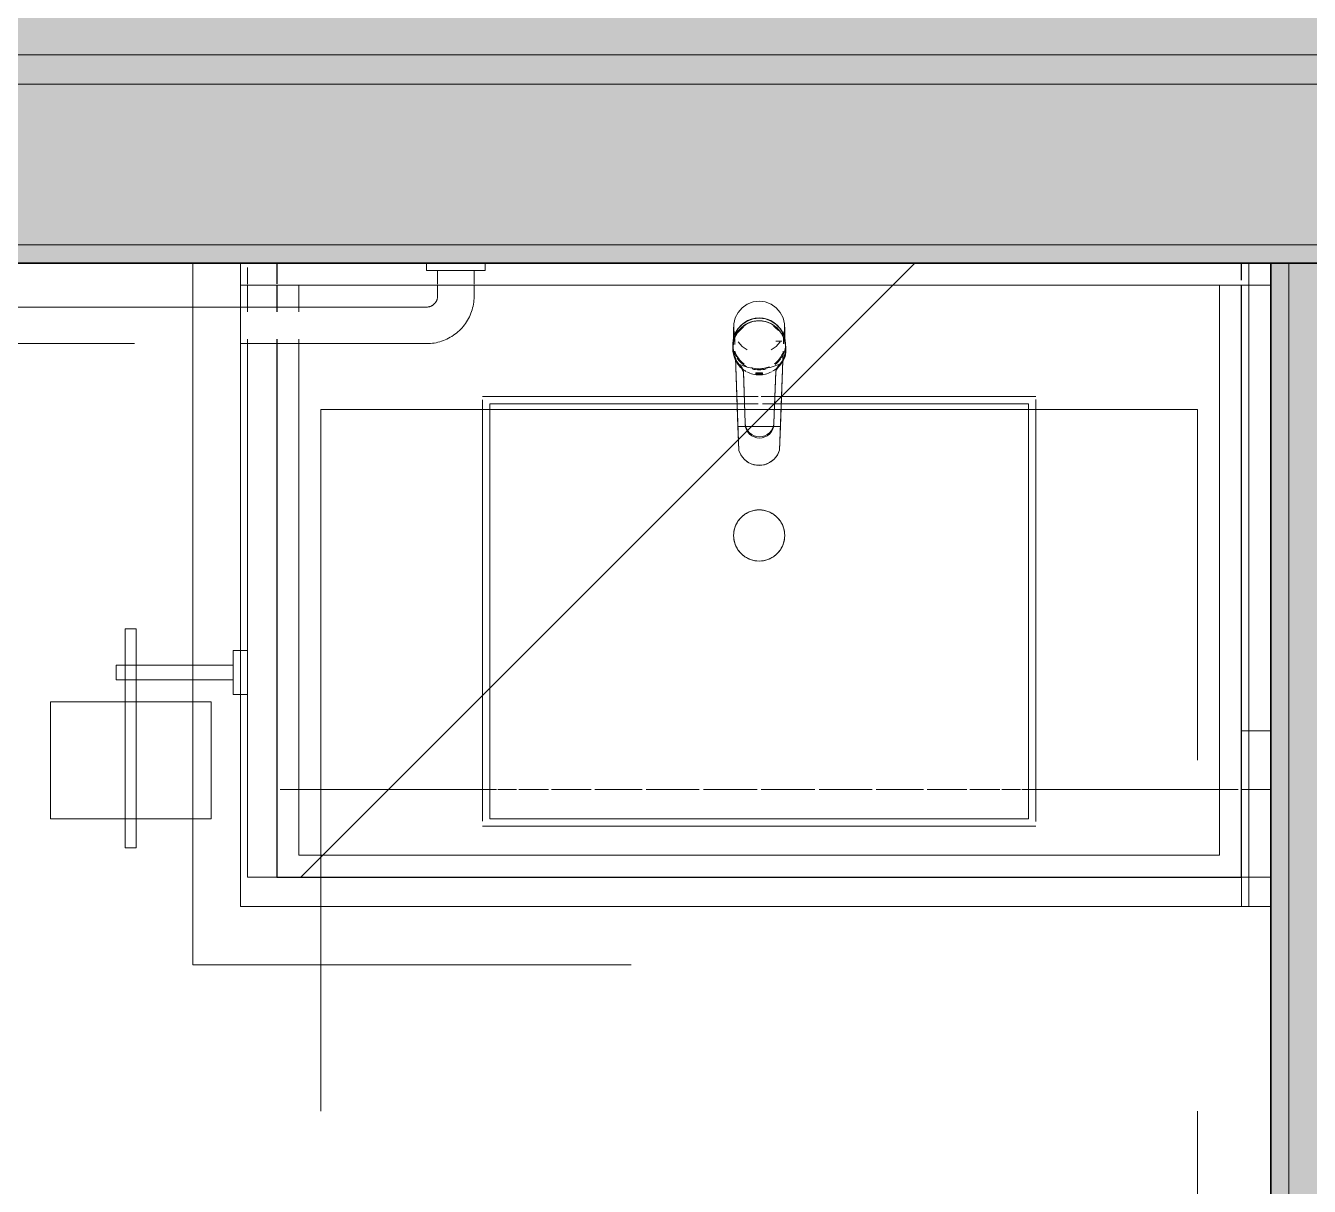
# Model space of a CAD drawing. Header units: inches. Extents: x 6 to 8416, y -388 to 6104.
# Drawn here: x 4610.32 to 4654.24, y 880.86 to 920.56 of the extents above; entities that cross this region are included whole.
import ezdxf

# ---------------------------------------------------------------- set-up
doc = ezdxf.new("R2010")
doc.units = ezdxf.units.IN
doc.header["$MEASUREMENT"] = 0
for name, pattern in [('Dash 1_16_', [48, 24, -24]), ('Hidden 1_16_', [36, 24, -12]), ('Hidden 3_16_', [13.5, 9, -4.5])]:
    doc.linetypes.add(name, pattern=pattern)
for name, color, linetype, lineweight in [('A-GENM', 13, 'Continuous', 18), ('A-ROOM', 32, 'Continuous', 13), ('A-WALL', 113, 'Continuous', 25), ('A-WALL-PATT', 111, 'Continuous', 35), ('I-WALL', 2, 'Continuous', 25), ('P-SANR-FIXT', 6, 'Continuous', 18), ('Q-CASE', 31, 'Continuous', 18), ('Q-SPCQ', 91, 'Continuous', 18)]:
    doc.layers.add(name, color=color, linetype=linetype, lineweight=lineweight)
pattern_1 = [(225, (510.363, 912.436), (16.97056, -16.97056), [])]

# ---------------------------------------------------------------- blocks, each defined once
blk = doc.blocks.new('PL BA Toilet-Unit-Two Piece-ICC ADA-AM - ICC Type B_ Side Approach_ Swing Up Bar-V412-LEVEL 3 - PLAN Copy 1 Copy 1')
at = {"layer": 'A-GENM', "linetype": 'Hidden 1_16_', "lineweight": 9}
for p, q in [((33, -24), (33, 0)), ((33, -24), (48, -24)), ((48, -56), (48, -24))]:
    blk.add_line(p, q, dxfattribs=at)
blk = doc.blocks.new('GM BA Vanity-Single - Lav Cab _ Apron-ICC ADA-AM - 33_ Sink Cab_End Panel - Forward-V413-LEVEL 3 - PLAN Copy 1 Copy 1')
at = {"layer": 'A-GENM'}
for p, q in [((0.75, 22), (0, 22)), ((0, 22), (0, 16)), ((0, 16), (0, 22)), ((0, 22), (0.75, 22)), ((0.75, 22), (0, 22)), ((0, 22), (0, 16)), ((0, 16), (0, 22)), ((0, 22), (0.75, 22)), ((0.75, 16), (0.75, 22)), ((0.75, 22), (0.75, 16)), ((1, 22), (0.75, 22)), ((0.75, 22), (1, 22)), ((35.25, 22), (1, 22)), ((1, 22), (35.25, 22)), ((35.25, 0.75), (35.25, 22)), ((35.25, 22), (35.25, 2.601)), ((8.281, 4.813), (8.281, 19)), ((8.281, 19), (26.719, 19)), ((26.719, 19), (8.281, 19)), ((8.281, 19), (8.281, 4.813)), ((26.719, 19), (26.719, 4.813)), ((26.719, 4.813), (26.719, 19)), ((0, 16), (0, 0)), ((0, 0.75), (0, 16)), ((0, 16), (0, 0.75)), ((0, 0.75), (0, 16)), ((0.75, 0), (0.75, 16)), ((0.75, 16), (0.75, 0.75)), ((16.746, 4.813), (8.281, 4.813)), ((8.281, 4.813), (16.746, 4.813)), ((16.975, 4.813), (16.746, 4.813)), ((16.746, 4.813), (16.975, 4.813)), ((17.386, 4.813), (16.975, 4.813)), ((16.975, 4.813), (17.386, 4.813)), ((17.999, 4.813), (17.531, 4.813)), ((17.531, 4.813), (17.999, 4.813)), ((18.254, 4.813), (17.999, 4.813)), ((17.999, 4.813), (18.254, 4.813)), ((26.719, 4.813), (18.254, 4.813)), ((18.254, 4.813), (26.719, 4.813)), ((35.25, 1.665), (35.25, 0.75)), ((0, 0), (0, 0.75)), ((35.25, 0.75), (0, 0.75)), ((0, 0.75), (0, 0)), ((0, 0), (0, 0.75)), ((0, 0.75), (0.75, 0.75)), ((0, 0.75), (0, 0)), ((0, 0), (0, 0.75)), ((0.75, 0.75), (0.75, 0)), ((0.75, 0.75), (35.25, 0.75)), ((35.25, 0), (35.25, 0.75)), ((35.25, 0.75), (35.25, 0)), ((35.25, 0), (35.25, 0.713)), ((35.25, 0.713), (35.25, 0)), ((0.75, 0), (0, 0)), ((35.25, 0), (0.75, 0))]:
    blk.add_line(p, q, dxfattribs=at)
blk = doc.blocks.new('GM Outlet Zone-AM - GM Outlet Zone-AM-V415-LEVEL 3 - PLAN Copy 1 Copy 1')
at = {"layer": 'A-GENM', "linetype": 'Dash 1_16_', "lineweight": 9}
for p, q in [((-3, 1), (3, 1)), ((3, 1), (-3, 1)), ((-3, 0.75), (-3, 1)), ((-3, 1), (-3, 0)), ((3, 1), (3, 0.75)), ((3, 1), (3, 0)), ((-3, 0), (-3, 0.75)), ((3, 0.75), (3, 0)), ((-3, 0), (3, 0)), ((3, 0), (-3, 0))]:
    blk.add_line(p, q, dxfattribs=at)
blk = doc.blocks.new('z Nested-Toilet Grab Bars - z Nested-Toilet Grab Bars-V419-LEVEL 3 - PLAN Copy 1 Copy 1')
at = {"layer": 'A-GENM', "linetype": 'Dash 1_16_', "lineweight": 9}
for p, q in [((-1.724, 29.713), (-1.711, 29.691)), ((-1.687, 29.647), (-1.677, 29.625)), ((-1.677, 29.625), (-1.667, 29.601)), ((-1.667, 29.601), (-1.659, 29.578)), ((-1.659, 29.578), (-1.651, 29.554)), ((-1.651, 29.554), (-1.645, 29.53)), ((-1.645, 29.53), (-1.639, 29.506)), ((-1.639, 29.506), (-1.634, 29.481)), ((-1.634, 29.481), (-1.63, 29.457)), ((-1.63, 29.457), (-1.628, 29.432)), ((-1.628, 29.432), (-1.626, 29.407)), ((-1.626, 29.407), (-1.625, 29.382)), ((-1.625, 29.382), (-1.625, 29.375)), ((-1.625, 29.371), (-1.625, 29.375)), ((-1.625, 29.375), (-1.625, 29.372)), ((-1.625, 29.372), (-1.625, 29.364)), ((-1.625, 29.361), (-1.625, 29.371)), ((-1.625, 29.364), (-1.625, 29.351)), ((-1.625, 29.346), (-1.625, 29.361)), ((-1.625, 29.351), (-1.625, 29.332)), ((-1.625, 29.326), (-1.625, 29.346)), ((-1.625, 29.332), (-1.625, 29.308)), ((-1.625, 29.3), (-1.625, 29.326)), ((-1.625, 29.308), (-1.625, 29.278)), ((-1.625, 29.269), (-1.625, 29.3)), ((-1.625, 29.278), (-1.625, 29.244)), ((-1.625, 29.233), (-1.625, 29.269)), ((-1.625, 29.244), (-1.625, 29.204)), ((-1.625, 28.977), (-1.625, 29.038)), ((-1.625, 28.994), (-1.625, 28.929)), ((-1.625, 28.911), (-1.625, 28.977)), ((-1.625, 28.929), (-1.625, 28.859)), ((-1.625, 28.84), (-1.625, 28.911)), ((-1.625, 28.859), (-1.625, 28.786)), ((-1.625, 28.765), (-1.625, 28.84)), ((-1.625, 28.786), (-1.625, 28.707)), ((-1.625, 28.685), (-1.625, 28.765)), ((-2.875, 26), (-2.875, 0.25)), ((-2.875, 26), (-2.875, 0.25)), ((-1.625, 0.25), (-1.625, 26)), ((-1.625, 0.25), (-1.625, 26)), ((-41.572, 2.646), (-41.633, 2.622)), ((-41.511, 2.668), (-41.572, 2.646)), ((-41.449, 2.687), (-41.511, 2.668)), ((-41.386, 2.703), (-41.449, 2.687)), ((-41.323, 2.718), (-41.386, 2.703)), ((-41.259, 2.729), (-41.323, 2.718)), ((-41.195, 2.738), (-41.259, 2.729)), ((-41.13, 2.745), (-41.195, 2.738)), ((-41.065, 2.749), (-41.13, 2.745)), ((-41, 2.75), (-41.065, 2.749)), ((-34.627, 2.75), (-41, 2.75)), ((-7, 2.75), (-34.627, 2.75)), ((-42.21, 2.21), (-42.252, 2.16)), ((-42.166, 2.257), (-42.21, 2.21)), ((-42.119, 2.303), (-42.166, 2.257)), ((-42.072, 2.347), (-42.119, 2.303)), ((-42.022, 2.389), (-42.072, 2.347)), ((-41.97, 2.428), (-42.022, 2.389)), ((-41.918, 2.466), (-41.97, 2.428)), ((-41.863, 2.502), (-41.918, 2.466)), ((-41.807, 2.535), (-41.863, 2.502)), ((-41.75, 2.566), (-41.807, 2.535)), ((-41.692, 2.595), (-41.75, 2.566)), ((-41.633, 2.622), (-41.692, 2.595)), ((-42.49, 1.774), (-42.515, 1.714)), ((-42.463, 1.833), (-42.49, 1.774)), ((-42.433, 1.891), (-42.463, 1.833)), ((-42.401, 1.948), (-42.433, 1.891)), ((-42.367, 2.003), (-42.401, 1.948)), ((-42.331, 2.057), (-42.367, 2.003)), ((-42.293, 2.109), (-42.331, 2.057)), ((-42.252, 2.16), (-42.293, 2.109)), ((-42.611, 1.337), (-42.618, 1.272)), ((-42.601, 1.401), (-42.611, 1.337)), ((-42.589, 1.465), (-42.601, 1.401)), ((-42.574, 1.528), (-42.589, 1.465)), ((-42.557, 1.591), (-42.574, 1.528)), ((-42.537, 1.653), (-42.557, 1.591)), ((-42.515, 1.714), (-42.537, 1.653)), ((-41.325, 1.311), (-41.318, 1.324)), ((-41.318, 1.324), (-41.31, 1.337)), ((-41.31, 1.337), (-41.301, 1.349)), ((-41.301, 1.349), (-41.292, 1.361)), ((-41.292, 1.361), (-41.282, 1.372)), ((-41.282, 1.372), (-41.272, 1.383)), ((-41.272, 1.383), (-41.261, 1.394)), ((-41.261, 1.394), (-41.25, 1.404)), ((-41.25, 1.404), (-41.239, 1.414)), ((-41.239, 1.414), (-41.227, 1.423)), ((-41.227, 1.423), (-41.215, 1.432)), ((-41.215, 1.432), (-41.203, 1.441)), ((-41.203, 1.441), (-41.19, 1.448)), ((-41.19, 1.448), (-41.177, 1.456)), ((-41.177, 1.456), (-41.163, 1.463)), ((-41.163, 1.463), (-41.15, 1.469)), ((-41.15, 1.469), (-41.136, 1.475)), ((-41.136, 1.475), (-41.122, 1.48)), ((-41.122, 1.48), (-41.108, 1.484)), ((-41.108, 1.484), (-41.093, 1.488)), ((-41.093, 1.488), (-41.078, 1.492)), ((-41.078, 1.492), (-41.064, 1.495)), ((-41.064, 1.495), (-41.049, 1.497)), ((-41.049, 1.497), (-41.034, 1.498)), ((-41.034, 1.498), (-41.019, 1.5)), ((-41.019, 1.5), (-41.004, 1.5)), ((-41.004, 1.5), (-41, 1.5)), ((-41, 1.5), (-34.627, 1.5)), ((-34.627, 1.5), (-7, 1.5)), ((-42.623, 1.208), (-42.625, 1.143)), ((-42.625, 1.143), (-42.625, 1.125)), ((-42.625, 1.125), (-42.625, 0.75)), ((-42.618, 1.272), (-42.623, 1.208)), ((-41.375, 1.14), (-41.374, 1.155)), ((-41.375, 1.125), (-41.375, 1.14)), ((-41.375, 0.75), (-41.375, 1.125)), ((-41.374, 1.155), (-41.372, 1.17)), ((-41.372, 1.17), (-41.37, 1.185)), ((-41.37, 1.185), (-41.368, 1.2)), ((-41.368, 1.2), (-41.364, 1.214)), ((-41.364, 1.214), (-41.36, 1.229)), ((-41.36, 1.229), (-41.356, 1.243)), ((-41.356, 1.243), (-41.351, 1.257)), ((-41.351, 1.257), (-41.345, 1.271)), ((-41.345, 1.271), (-41.339, 1.285)), ((-41.339, 1.285), (-41.333, 1.298)), ((-41.333, 1.298), (-41.325, 1.311)), ((-6.625, 1.125), (-6.625, 0.25)), ((-5.375, 0.25), (-5.375, 1.125)), ((-42.625, 0.713), (-42.625, 0.25)), ((-41.375, 0.25), (-41.375, 0.713)), ((-43, 0.25), (-43, 0)), ((-42.901, 0.25), (-43, 0.25)), ((-42.901, 0.25), (-43, 0.25)), ((-41.099, 0.25), (-42.901, 0.25)), ((-42.623, 0.25), (-42.901, 0.25)), ((-42.625, 0.25), (-42.563, 0.25)), ((-42.625, 0.25), (-42.563, 0.25)), ((-42.223, 0.25), (-42.623, 0.25)), ((-42.563, 0.25), (-42.39, 0.25)), ((-42.563, 0.25), (-41.437, 0.25)), ((-42.39, 0.25), (-42.139, 0.25)), ((-41.777, 0.25), (-42.223, 0.25)), ((-42.139, 0.25), (-41.861, 0.25)), ((-41.861, 0.25), (-41.61, 0.25)), ((-41.377, 0.25), (-41.777, 0.25)), ((-41.61, 0.25), (-41.437, 0.25)), ((-41.437, 0.25), (-41.375, 0.25)), ((-41.437, 0.25), (-41.375, 0.25)), ((-41.099, 0.25), (-41.377, 0.25)), ((-41, 0.25), (-41.099, 0.25)), ((-41, 0.25), (-41.099, 0.25)), ((-41, 0), (-41, 0.25)), ((-7, 0.25), (-7, 0)), ((-5, 0.25), (-7, 0.25)), ((-5, 0.25), (-7, 0.25)), ((-6.625, 0.25), (-5.375, 0.25)), ((-6.625, 0.25), (-5.375, 0.25)), ((-5, 0), (-5, 0.25)), ((-2.854, 0.25), (-4.25, 0.25)), ((-4.25, 0.25), (-0.25, 0.25)), ((-4.25, 0.25), (-4.25, 0)), ((-4.25, 0.25), (-4.25, 0)), ((-2.875, 0.25), (-2.875, 0)), ((-2.875, 0.25), (-2.875, 0)), ((-0.25, 0.25), (-1.647, 0.25)), ((-1.625, 0), (-1.625, 0.25)), ((-1.625, 0), (-1.625, 0.25)), ((-0.25, 0.25), (-0.25, 0)), ((-0.25, 0), (-0.25, 0.25)), ((-42.901, 0), (-42.623, 0)), ((-42.901, 0), (-42.623, 0)), ((-42.623, 0), (-42.223, 0)), ((-42.623, 0), (-42.223, 0)), ((-42.223, 0), (-41.777, 0)), ((-42.223, 0), (-41.777, 0)), ((-41.777, 0), (-41.377, 0)), ((-41.777, 0), (-41.377, 0)), ((-41.377, 0), (-41.099, 0)), ((-41.377, 0), (-41.099, 0))]:
    blk.add_line(p, q, dxfattribs=at)
at = {"layer": 'A-GENM', "linetype": 'Dash 1_16_', "lineweight": 9, "flags": 128}
for points in [[(-2.875, 29.375), (-2.875, 29.4), (-2.873, 29.425), (-2.871, 29.45), (-2.867, 29.475), (-2.863, 29.499), (-2.857, 29.524), (-2.851, 29.548), (-2.843, 29.572), (-2.835, 29.595), (-2.826, 29.618), (-2.815, 29.641), (-2.804, 29.664), (-2.792, 29.686), (-2.78, 29.707), (-2.766, 29.728), (-2.751, 29.748), (-2.736, 29.768), (-2.72, 29.787), (-2.703, 29.806), (-2.685, 29.823), (-2.667, 29.84), (-2.648, 29.857), (-2.629, 29.872), (-2.608, 29.887), (-2.588, 29.901), (-2.566, 29.914), (-2.545, 29.926), (-2.522, 29.938), (-2.5, 29.948), (-2.476, 29.958), (-2.453, 29.966), (-2.429, 29.974), (-2.405, 29.98), (-2.381, 29.986), (-2.356, 29.991), (-2.332, 29.995), (-2.307, 29.997), (-2.282, 29.999), (-2.257, 30), (-2.25, 30)], [(-2.25, 30), (-2.225, 30), (-2.2, 29.998), (-2.175, 29.996), (-2.15, 29.992), (-2.126, 29.988), (-2.101, 29.982), (-2.077, 29.976), (-2.053, 29.968), (-2.03, 29.96), (-2.007, 29.951), (-1.984, 29.94), (-1.961, 29.929), (-1.939, 29.917), (-1.918, 29.905), (-1.897, 29.891), (-1.877, 29.876), (-1.857, 29.861), (-1.838, 29.845), (-1.819, 29.828), (-1.802, 29.81), (-1.785, 29.792), (-1.768, 29.773), (-1.753, 29.754), (-1.738, 29.733), (-1.724, 29.713)], [(-1.711, 29.691), (-1.699, 29.67), (-1.687, 29.647)], [(-2.875, 29.375), (-2.875, 29.372), (-2.875, 29.364), (-2.875, 29.351), (-2.875, 29.332), (-2.875, 29.308), (-2.875, 29.278), (-2.875, 29.244), (-2.875, 29.204), (-2.875, 29.159), (-2.875, 29.109), (-2.875, 29.054), (-2.875, 28.994), (-2.875, 28.929), (-2.875, 28.859), (-2.875, 28.786), (-2.875, 28.707), (-2.875, 28.624), (-2.875, 28.537), (-2.875, 28.446), (-2.875, 28.351), (-2.875, 28.253), (-2.875, 28.15), (-2.875, 28.045), (-2.875, 27.936), (-2.875, 27.824), (-2.875, 27.708), (-2.875, 27.591), (-2.875, 27.47), (-2.875, 27.348), (-2.875, 27.223), (-2.875, 27.096), (-2.875, 26.968), (-2.875, 26.838), (-2.875, 26.706), (-2.875, 26.574), (-2.875, 26.44), (-2.875, 26.306), (-2.875, 26.171), (-2.875, 26.036), (-2.875, 26)], [(-2.875, 26), (-2.875, 26.135), (-2.875, 26.27), (-2.875, 26.404), (-2.875, 26.538), (-2.875, 26.671), (-2.875, 26.802), (-2.875, 26.933), (-2.875, 27.062), (-2.875, 27.189), (-2.875, 27.314), (-2.875, 27.438), (-2.875, 27.559), (-2.875, 27.677), (-2.875, 27.793), (-2.875, 27.906), (-2.875, 28.016), (-2.875, 28.122), (-2.875, 28.225), (-2.875, 28.325), (-2.875, 28.421), (-2.875, 28.513), (-2.875, 28.601), (-2.875, 28.685), (-2.875, 28.765), (-2.875, 28.84), (-2.875, 28.911), (-2.875, 28.977), (-2.875, 29.038), (-2.875, 29.094), (-2.875, 29.146), (-2.875, 29.192), (-2.875, 29.233), (-2.875, 29.269), (-2.875, 29.3), (-2.875, 29.326), (-2.875, 29.346), (-2.875, 29.361), (-2.875, 29.371), (-2.875, 29.375)], [(-1.625, 29.038), (-1.625, 29.094), (-1.625, 29.146), (-1.625, 29.192), (-1.625, 29.233)], [(-1.625, 29.204), (-1.625, 29.159), (-1.625, 29.109), (-1.625, 29.054), (-1.625, 28.994)], [(-1.625, 28.707), (-1.625, 28.624), (-1.625, 28.537), (-1.625, 28.446), (-1.625, 28.351), (-1.625, 28.253), (-1.625, 28.15), (-1.625, 28.045), (-1.625, 27.936), (-1.625, 27.824), (-1.625, 27.708), (-1.625, 27.591), (-1.625, 27.47), (-1.625, 27.348), (-1.625, 27.223), (-1.625, 27.096), (-1.625, 26.968), (-1.625, 26.838), (-1.625, 26.706), (-1.625, 26.574), (-1.625, 26.44), (-1.625, 26.306), (-1.625, 26.171), (-1.625, 26.036), (-1.625, 26)], [(-1.625, 26), (-1.625, 26.135), (-1.625, 26.27), (-1.625, 26.404), (-1.625, 26.538), (-1.625, 26.671), (-1.625, 26.802), (-1.625, 26.933), (-1.625, 27.062), (-1.625, 27.189), (-1.625, 27.314), (-1.625, 27.438), (-1.625, 27.559), (-1.625, 27.677), (-1.625, 27.793), (-1.625, 27.906), (-1.625, 28.016), (-1.625, 28.122), (-1.625, 28.225), (-1.625, 28.325), (-1.625, 28.421), (-1.625, 28.513), (-1.625, 28.601), (-1.625, 28.685)], [(-5.375, 1.125), (-5.376, 1.19), (-5.38, 1.255), (-5.387, 1.32), (-5.396, 1.384), (-5.407, 1.448), (-5.422, 1.511), (-5.438, 1.574), (-5.457, 1.636), (-5.479, 1.697), (-5.503, 1.758), (-5.53, 1.817), (-5.559, 1.875), (-5.59, 1.932), (-5.623, 1.988), (-5.659, 2.043), (-5.697, 2.095), (-5.736, 2.147), (-5.778, 2.197), (-5.822, 2.244), (-5.868, 2.291), (-5.915, 2.335), (-5.965, 2.377), (-6.016, 2.418), (-6.068, 2.456), (-6.122, 2.492), (-6.177, 2.526), (-6.234, 2.558), (-6.292, 2.588), (-6.351, 2.615), (-6.411, 2.64), (-6.472, 2.662), (-6.534, 2.682), (-6.597, 2.699), (-6.66, 2.714), (-6.724, 2.726), (-6.788, 2.736), (-6.853, 2.743), (-6.917, 2.748), (-6.982, 2.75), (-7, 2.75)], [(-7, 1.5), (-6.985, 1.5), (-6.97, 1.499), (-6.955, 1.497), (-6.94, 1.495), (-6.925, 1.493), (-6.911, 1.489), (-6.896, 1.485), (-6.882, 1.481), (-6.868, 1.476), (-6.854, 1.47), (-6.84, 1.464), (-6.827, 1.458), (-6.814, 1.45), (-6.801, 1.443), (-6.788, 1.435), (-6.776, 1.426), (-6.764, 1.417), (-6.753, 1.407), (-6.742, 1.397), (-6.731, 1.386), (-6.721, 1.375), (-6.711, 1.364), (-6.702, 1.352), (-6.693, 1.34), (-6.684, 1.328), (-6.677, 1.315), (-6.669, 1.302), (-6.662, 1.288), (-6.656, 1.275), (-6.65, 1.261), (-6.645, 1.247), (-6.641, 1.233), (-6.637, 1.218), (-6.633, 1.203), (-6.63, 1.189), (-6.628, 1.174), (-6.627, 1.159), (-6.625, 1.144), (-6.625, 1.129), (-6.625, 1.125)]]:
    blk.add_lwpolyline(points, dxfattribs=at)
blk = doc.blocks.new('z Nested-Lav Basin-Rectangular - Rectangular-V389-LEVEL 3 - PLAN Copy 1 Copy 1')
at = {"layer": 'P-SANR-FIXT', "lineweight": 9}
for p, q in [((-9.469, 7.301), (9.469, 7.301)), ((-9.469, 7.141), (-9.469, -7.282)), ((-9.219, -7.137), (-9.219, 7.051)), ((-9.219, 7.051), (9.219, 7.051)), ((9.219, 7.051), (9.219, -7.137)), ((9.469, -7.278), (9.469, 7.139)), ((-0.764, -7.387), (-9.469, -7.387)), ((-0.754, -7.137), (-9.219, -7.137)), ((-0.768, -7.387), (-0.537, -7.387)), ((-0.534, -7.387), (-0.764, -7.387)), ((-0.528, -7.137), (-0.759, -7.137)), ((-0.525, -7.137), (-0.754, -7.137)), ((-0.537, -7.387), (-0.073, -7.387)), ((-0.073, -7.387), (-0.534, -7.387)), ((-0.114, -7.137), (-0.528, -7.137)), ((-0.114, -7.137), (-0.525, -7.137)), ((0.499, -7.137), (0.031, -7.137)), ((0.501, -7.137), (0.031, -7.137)), ((0.032, -7.387), (0.51, -7.387)), ((0.508, -7.387), (0.032, -7.387)), ((0.754, -7.137), (0.499, -7.137)), ((0.759, -7.137), (0.501, -7.137)), ((0.764, -7.387), (0.508, -7.387)), ((0.51, -7.387), (0.768, -7.387)), ((9.219, -7.137), (0.754, -7.137)), ((9.469, -7.387), (0.764, -7.387))]:
    blk.add_line(p, q, dxfattribs=at)
at = {"layer": 'P-SANR-FIXT', "lineweight": 9, "flags": 128}
for points in [[(9.469, 7.301), (9.231, 7.301), (8.531, 7.301), (7.403, 7.301), (5.904, 7.301), (4.108, 7.301), (2.107, 7.301), (0, 7.301), (-2.107, 7.301), (-4.108, 7.301), (-5.904, 7.301), (-7.403, 7.301), (-8.531, 7.301), (-9.231, 7.301), (-9.469, 7.301)], [(-9.219, 7.051), (-8.988, 7.051), (-8.306, 7.051), (-7.208, 7.051), (-5.748, 7.051), (-4, 7.051), (-2.051, 7.051), (0, 7.051), (2.051, 7.051), (4, 7.051), (5.748, 7.051), (7.208, 7.051), (8.306, 7.051), (8.988, 7.051), (9.219, 7.051)], [(-9.469, -7.387), (-9.231, -7.387), (-8.531, -7.387), (-7.403, -7.387), (-5.904, -7.387), (-4.108, -7.387), (-2.107, -7.387), (-0.768, -7.387)], [(-0.759, -7.137), (-2.051, -7.137), (-4, -7.137), (-5.748, -7.137), (-7.208, -7.137), (-8.306, -7.137), (-8.988, -7.137), (-9.219, -7.137)], [(9.219, -7.137), (8.988, -7.137), (8.306, -7.137), (7.208, -7.137), (5.748, -7.137), (4, -7.137), (2.051, -7.137), (0.759, -7.137)], [(0.768, -7.387), (2.107, -7.387), (4.108, -7.387), (5.904, -7.387), (7.403, -7.387), (8.531, -7.387), (9.231, -7.387), (9.469, -7.387)]]:
    blk.add_lwpolyline(points, dxfattribs=at)
at = {"layer": 'P-SANR-FIXT'}
blk.add_circle((0, -2.637), 0.875, dxfattribs=at)
at = {"layer": 'P-SANR-FIXT', "lineweight": 9}
for points in [[(-0.875, -2.637), (-0.875, -2.535), (-0.839, -2.331), (-0.684, -2.062), (-0.447, -1.863), (-0.155, -1.757), (0.155, -1.757), (0.447, -1.863), (0.684, -2.063), (0.839, -2.331), (0.875, -2.535), (0.875, -2.637)], [(-0.67, -2.074), (-0.736, -2.152), (-0.787, -2.242), (-0.822, -2.337)], [(-0.438, -1.879), (-0.526, -1.93), (-0.605, -1.996), (-0.67, -2.074)], [(-0.152, -1.775), (-0.252, -1.793), (-0.349, -1.828), (-0.438, -1.879)], [(0.152, -1.775), (0.052, -1.757), (-0.052, -1.757), (-0.152, -1.775)], [(0.438, -1.879), (0.349, -1.828), (0.252, -1.793), (0.152, -1.775)], [(0.67, -2.074), (0.605, -1.996), (0.526, -1.93), (0.438, -1.879)], [(0.822, -2.337), (0.787, -2.242), (0.736, -2.152), (0.67, -2.074)], [(-0.822, -2.337), (-0.857, -2.433), (-0.875, -2.535), (-0.875, -2.637)], [(0.875, -2.637), (0.875, -2.535), (0.857, -2.433), (0.822, -2.337)], [(-0.875, -2.637), (-0.875, -2.738), (-0.857, -2.84), (-0.822, -2.936)], [(0.875, -2.637), (0.875, -2.738), (0.839, -2.942), (0.684, -3.21), (0.447, -3.41), (0.155, -3.516), (-0.155, -3.516), (-0.447, -3.41), (-0.684, -3.211), (-0.839, -2.942), (-0.875, -2.738), (-0.875, -2.637)], [(-0.822, -2.936), (-0.787, -3.032), (-0.736, -3.121), (-0.67, -3.199)], [(0.67, -3.199), (0.736, -3.121), (0.787, -3.031), (0.822, -2.936)], [(0.822, -2.936), (0.857, -2.84), (0.875, -2.738), (0.875, -2.637)], [(-0.67, -3.199), (-0.605, -3.277), (-0.526, -3.343), (-0.438, -3.394)], [(-0.438, -3.394), (-0.349, -3.445), (-0.252, -3.481), (-0.152, -3.498)], [(-0.152, -3.498), (-0.052, -3.516), (0.052, -3.516), (0.152, -3.498)], [(0.152, -3.498), (0.252, -3.481), (0.349, -3.445), (0.438, -3.394)], [(0.438, -3.394), (0.526, -3.343), (0.605, -3.277), (0.67, -3.199)]]:
    blk.add_open_spline(points, degree=3, dxfattribs=at)
blk = doc.blocks.new('z Nested-Faucet-BA-Sngl Handle - Faucet-V114-LEVEL 3 - PLAN Copy 1 Copy 1')
at = {"layer": 'P-SANR-FIXT'}
for p, q in [((-0.697, 2.584), (-0.63, 2.738)), ((-0.63, 2.738), (-0.53, 2.874)), ((0.527, 2.879), (0.628, 2.745)), ((0.628, 2.745), (0.697, 2.591)), ((-0.697, 2.584), (-0.82, -0.808)), ((-0.727, 1.767), (-0.697, 2.584)), ((0.812, -0.587), (0.697, 2.591)), ((0.697, 2.591), (0.727, 1.767)), ((-0.82, -0.808), (-0.727, 1.767)), ((0.727, 1.767), (-0.727, 1.767)), ((0.727, 1.767), (0.812, -0.587)), ((-0.5, 1.664), (-0.567, -0.126)), ((-0.567, -0.085), (-0.502, 1.664)), ((0.538, -0.119), (0.476, 1.663)), ((0.477, 1.663), (0.538, -0.078)), ((-0.567, -0.126), (-0.567, -0.085)), ((-0.118, -0.019), (-0.118, -0.06)), ((-0.114, -0.019), (-0.118, -0.019)), ((-0.114, -0.019), (-0.118, -0.019)), ((-0.102, -0.019), (-0.114, -0.019)), ((-0.102, -0.019), (-0.114, -0.019)), ((-0.084, -0.019), (-0.102, -0.019)), ((-0.084, -0.019), (-0.102, -0.019)), ((-0.059, -0.019), (-0.084, -0.019)), ((-0.059, -0.019), (-0.084, -0.019)), ((-0.031, -0.019), (-0.059, -0.019)), ((-0.031, -0.019), (-0.059, -0.019)), ((0, -0.019), (-0.031, -0.019)), ((0, -0.019), (-0.031, -0.019)), ((0.031, -0.019), (0, -0.019)), ((0.031, -0.019), (0, -0.019)), ((0.059, -0.019), (0.031, -0.019)), ((0.059, -0.019), (0.031, -0.019)), ((0.084, -0.019), (0.059, -0.019)), ((0.084, -0.019), (0.059, -0.019)), ((0.102, -0.019), (0.084, -0.019)), ((0.102, -0.019), (0.084, -0.019)), ((0.114, -0.019), (0.102, -0.019)), ((0.114, -0.019), (0.102, -0.019)), ((0.118, -0.019), (0.114, -0.019)), ((0.118, -0.019), (0.114, -0.019)), ((0.118, -0.06), (0.118, -0.019)), ((0.538, -0.119), (0.538, -0.078)), ((0.608, -0.267), (0.608, -0.226)), ((-0.913, -0.806), (-0.913, -0.847)), ((-0.408, -0.845), (-0.582, -0.966)), ((0.582, -0.966), (0.408, -0.845)), ((-0.904, -0.911), (-0.904, -1.059)), ((-0.901, -0.993), (-0.904, -1.059)), ((-0.904, -1.059), (-0.892, -1.197)), ((-0.878, -1.072), (-0.878, -1.628)), ((-0.837, -1.058), (-0.837, -1.146)), ((-0.829, -1.058), (-0.837, -1.058)), ((-0.837, -1.058), (-0.829, -1.058)), ((-0.837, -1.146), (-0.837, -1.3)), ((-0.57, -1.146), (-0.772, -1.146)), ((-0.582, -0.966), (-0.723, -1.126)), ((0.723, -1.126), (0.582, -0.966)), ((0.835, -1.214), (0.828, -1.029)), ((0.832, -1.146), (0.836, -1.232)), ((0.85, -1.232), (0.836, -1.232)), ((0.836, -1.232), (0.85, -1.232)), ((0.85, -1.3), (0.85, -1.232)), ((0.85, -1.232), (0.85, -1.3)), ((0.878, -1.628), (0.878, -1.072)), ((0.89, -0.966), (0.89, -0.926)), ((0.892, -1.197), (0.904, -1.059)), ((0.904, -1.059), (0.901, -0.993)), ((0.904, -1.059), (0.904, -0.911)), ((-0.73, -1.571), (-0.586, -1.721))]:
    blk.add_line(p, q, dxfattribs=at)
at = {"layer": 'P-SANR-FIXT', "flags": 128}
for points in [[(0.697, 2.591), (0.62, 2.76), (0.503, 2.903), (0.353, 3.013), (0.181, 3.081), (-0.003, 3.103), (-0.187, 3.079), (-0.358, 3.009), (-0.506, 2.898), (-0.622, 2.753), (-0.697, 2.584)], [(-0.53, 2.874), (-0.401, 2.982), (-0.251, 3.059), (-0.087, 3.098), (0.081, 3.099), (0.246, 3.061), (0.397, 2.987), (0.527, 2.879)], [(0, -1.844), (-0.217, -1.816), (-0.421, -1.736), (-0.601, -1.607), (-0.745, -1.438), (-0.846, -1.238), (-0.898, -1.019), (-0.897, -0.793), (-0.843, -0.574), (-0.74, -0.375)], [(-0.74, -0.375), (-0.375, -0.243), (0, -0.193)], [(0, -0.193), (0.38, -0.244), (0.74, -0.375)], [(0.74, -0.375), (0.843, -0.574), (0.897, -0.793), (0.898, -1.019), (0.846, -1.238), (0.745, -1.438), (0.601, -1.607), (0.421, -1.736), (0.217, -1.816), (0, -1.844)], [(-0.892, -1.197), (-0.834, -1.393), (-0.73, -1.571)], [(0, -1.929), (0.211, -1.905), (0.41, -1.834), (0.586, -1.721), (0.73, -1.571), (0.834, -1.393), (0.892, -1.197)], [(-0.83, -1.338), (-0.872, -1.522), (-0.872, -1.735), (-0.821, -1.942), (-0.723, -2.131), (-0.582, -2.291), (-0.408, -2.412), (-0.21, -2.488), (0, -2.513)], [(-0.586, -1.721), (-0.41, -1.834), (-0.211, -1.905), (0, -1.929)], [(0, -2.513), (0.21, -2.488), (0.408, -2.412), (0.582, -2.291), (0.723, -2.131), (0.821, -1.942), (0.872, -1.735), (0.872, -1.522), (0.83, -1.338)]]:
    blk.add_lwpolyline(points, dxfattribs=at)
at = {"layer": 'P-SANR-FIXT'}
for centre, major_axis, ratio, start_param, end_param in [((-0.012, 1.687), (0.488, 0), 0.981627, 0.034194, 3.105026), ((-0.012, 1.647), (0.488, 0), 0.981627, 0.034194, 3.105026), ((0, -0.89), (0.904, 0), 0.992546, 1.570796, 2.050618), ((0, -0.89), (0.904, 0), 0.992546, 1.090975, 1.570796), ((0.566, -1.388), (1.648, 0), 0.981627, 2.4228, 2.568497), ((0.566, -1.348), (1.648, 0), 0.981627, 2.495649, 2.568497), ((0, -1.072), (0.878, 0), 0.992546, 2.207473, 2.732128), ((0, -1.072), (0.878, 0), 0.992546, 2.207473, 2.732128), ((0.566, -1.348), (1.648, 0), 0.981627, 2.4228, 2.495649), ((0, -1.061), (0.904, 0), 0.992546, 2.222877, 2.532851), ((0, -0.89), (0.904, 0), 0.992546, 2.103114, 2.530439), ((-1.05, 0.04), (0.5, 0), 0.981627, 5.564393, 6.024593), ((-1.05, 0), (0.5, 0), 0.981627, 5.564393, 5.880213), ((-1.05, 0), (0.5, 0), 0.981627, 5.880213, 6.024593), ((0, -1.072), (0.878, 0), 0.992546, 1.580388, 1.97866), ((0, -1.072), (0.878, 0), 0.992546, 1.580388, 1.97866), ((0, -1.061), (-0.904, 0), 0.992546, 4.712389, 4.982668), ((0, -1.061), (0.904, 0), 0.992546, 1.297215, 1.570796), ((0, -1.072), (0.878, 0), 0.992546, 1.261267, 1.561205), ((0, -1.072), (0.878, 0), 0.992546, 1.261267, 1.561205), ((0, -1.061), (0.904, 0), 0.992546, 0.574301, 1.072549), ((0, -0.89), (0.904, 0), 0.992546, 0.611154, 1.048209), ((0, -1.072), (0.878, 0), 0.992546, 0.314159, 0.942478), ((0, -1.072), (0.878, 0), 0.992546, 0.314159, 0.942478), ((1.193, 0.131), (0.689, 0), 0.981627, 3.457004, 3.698846), ((1.193, 0.091), (0.689, 0), 0.981627, 3.457004, 3.574523), ((1.193, 0.091), (0.689, 0), 0.981627, 3.574523, 3.698846), ((0.057, -0.818), (0.817, 0), 0.981627, 0.649221, 0.830651), ((0.057, -0.859), (0.817, 0), 0.981627, 0.28636, 0.830651), ((0.057, -0.818), (0.817, 0), 0.981627, 0.46779, 0.649221), ((0.254, -0.847), (1.168, 0), 0.981627, 3.104199, 3.617494), ((0.254, -0.806), (1.168, 0), 0.981627, 3.104199, 3.319048), ((-0.322, -0.785), (0.591, 0), 0.981627, 2.568497, 3.104199), ((-0.322, -0.826), (0.591, 0), 0.981627, 2.568497, 3.104199), ((0, -1.061), (0.904, 0), 0.992546, 2.567292, 3.065539), ((0, -1.061), (0.904, 0), 0.992546, 0.29608, 0.522446), ((0.057, -0.818), (0.817, 0), 0.981627, 0.28636, 0.46779), ((-0.314, -0.926), (1.204, 0), 0.981627, 0.122173, 0.28636), ((-0.314, -0.966), (1.204, 0), 0.981627, 6.241172, 6.569545), ((-0.314, -0.926), (1.204, 0), 0.981627, 0, 0.122173), ((0.011, -0.98), (0.879, 0), 0.981627, 5.349276, 6.241172), ((0, -1.072), (0.878, 0), 0.992546, 6.116775, 6.335526), ((-0.314, -0.926), (-1.204, 0), 0.981627, 3.099579, 3.141593), ((0, -1.072), (0.878, 0), 0.992546, 3.455752, 4.712389), ((0, -1.072), (0.878, 0), 0.992546, 3.455752, 4.712389), ((0.006, -0.973), (0.888, 0), 0.981627, 3.617494, 5.349276), ((0.006, -0.932), (0.888, 0), 0.981627, 3.864891, 4.112289), ((0, -1.072), (0.878, 0), 0.992546, 4.712389, 5.969026), ((0, -1.072), (-0.878, 0), 0.992546, 1.570796, 2.827433), ((0.011, -0.939), (0.879, 0), 0.981627, 5.349276, 5.57225), ((0.011, -0.939), (0.879, 0), 0.981627, 5.57225, 5.795224)]:
    blk.add_ellipse(centre, major_axis=major_axis, ratio=ratio, start_param=start_param, end_param=end_param, dxfattribs=at)
for points in [[(-0.115, -0.056), (-0.117, -0.058), (-0.118, -0.059), (-0.118, -0.06)], [(-0.118, -0.06), (-0.118, -0.061), (-0.117, -0.062), (-0.115, -0.063)], [(-0.106, -0.052), (-0.108, -0.053), (-0.112, -0.055), (-0.114, -0.056), (-0.115, -0.056)], [(-0.115, -0.063), (-0.113, -0.064), (-0.11, -0.064), (-0.106, -0.065)], [(-0.093, -0.048), (-0.098, -0.049), (-0.103, -0.051), (-0.106, -0.052)], [(-0.106, -0.065), (-0.103, -0.065), (-0.098, -0.066), (-0.092, -0.066)], [(-0.074, -0.044), (-0.081, -0.045), (-0.087, -0.047), (-0.093, -0.048)], [(-0.092, -0.066), (-0.087, -0.066), (-0.081, -0.067), (-0.074, -0.067)], [(-0.052, -0.041), (-0.06, -0.042), (-0.067, -0.043), (-0.074, -0.044)], [(-0.074, -0.067), (-0.067, -0.067), (-0.059, -0.067), (-0.051, -0.067)], [(-0.027, -0.039), (-0.035, -0.039), (-0.044, -0.04), (-0.052, -0.041)], [(-0.051, -0.067), (-0.047, -0.067), (-0.039, -0.067), (-0.031, -0.067), (-0.026, -0.067)], [(0, -0.038), (-0.009, -0.038), (-0.018, -0.038), (-0.027, -0.039)], [(-0.026, -0.067), (-0.018, -0.067), (-0.009, -0.067), (0, -0.067)], [(0.027, -0.039), (0.018, -0.038), (0.009, -0.038), (0, -0.038)], [(0, -0.067), (0.009, -0.067), (0.018, -0.067), (0.026, -0.067)], [(0.026, -0.067), (0.035, -0.067), (0.043, -0.067), (0.051, -0.067)], [(0.052, -0.041), (0.048, -0.04), (0.039, -0.039), (0.031, -0.039), (0.027, -0.039)], [(0.051, -0.067), (0.059, -0.067), (0.067, -0.067), (0.074, -0.067)], [(0.074, -0.044), (0.067, -0.043), (0.059, -0.042), (0.052, -0.041)], [(0.093, -0.048), (0.087, -0.047), (0.081, -0.045), (0.074, -0.044)], [(0.074, -0.067), (0.081, -0.067), (0.087, -0.066), (0.092, -0.066)], [(0.092, -0.066), (0.098, -0.066), (0.103, -0.065), (0.106, -0.065)], [(0.106, -0.052), (0.103, -0.051), (0.098, -0.049), (0.093, -0.048)], [(0.115, -0.056), (0.113, -0.055), (0.11, -0.054), (0.106, -0.052)], [(0.106, -0.065), (0.108, -0.065), (0.112, -0.064), (0.114, -0.063), (0.115, -0.063)], [(0.118, -0.06), (0.118, -0.059), (0.117, -0.058), (0.115, -0.056)], [(0.115, -0.063), (0.117, -0.062), (0.118, -0.061), (0.118, -0.06)]]:
    blk.add_open_spline(points, degree=3, dxfattribs=at)
blk = doc.blocks.new('z Nested-Clearance-Plumbing-AM - Clearance-2258215-LEVEL 3 - PLAN Copy 1 Copy 1')
at = {"layer": 'A-GENM', "linetype": 'Hidden 1_16_', "lineweight": 9}
for p, q in [((-15, 48), (-15, 0)), ((15, 0), (15, 48)), ((-15, 0), (-0.748, 0)), ((-0.748, 0), (-0.518, 0)), ((-0.518, 0), (0.492, 0)), ((0.492, 0), (0.748, 0)), ((0.748, 0), (15, 0))]:
    blk.add_line(p, q, dxfattribs=at)
blk = doc.blocks.new('CW BA Var LW - Double Doors _ Apron - AM - W x H x 21_ D - 5 1_2_ Apron-V1398-LEVEL 3 - PLAN Copy 1 Copy 1')
at = {"layer": 'Q-CASE', "lineweight": 9}
h = blk.add_hatch(dxfattribs=at)
h.set_pattern_fill('FP_142', color=256, style=0, pattern_type=2)
h.set_pattern_definition(pattern_1)
h.paths.add_polyline_path([(-13.512, 21), (-14.262, 21), (-14.262, 0), (18.738, 0), (18.738, 21), (-12.502, 21)])
h.paths.add_polyline_path([(-6.981, 20.25), (17.988, 20.25), (17.988, 0.75), (-13.512, 0.75), (-13.512, 20.25), (-8.305, 20.25)])
h = blk.add_hatch(dxfattribs=at)
h.set_pattern_fill('FP_142', color=256, style=0, pattern_type=2)
h.set_pattern_definition(pattern_1)
h.paths.add_polyline_path([(-10.432, 20.25), (-13.512, 20.25), (-13.512, 0.75), (17.988, 0.75), (17.988, 20.25), (-8.305, 20.25)])
for p, q in [((-14.262, 16), (-14.262, 21)), ((-14.262, 21), (-14.262, 16)), ((-14.262, 21), (18.738, 21)), ((-14.262, 21), (18.738, 21)), ((-14.262, 21), (18.738, 21)), ((18.738, 2.688), (18.738, 21)), ((18.738, 21), (18.738, 2.601)), ((-13.512, 0.75), (-13.512, 20.25)), ((-13.512, 20.25), (17.988, 20.25)), ((17.988, 20.25), (-13.512, 20.25)), ((-13.512, 20.25), (-13.512, 0.75)), ((17.988, 20.25), (17.988, 2.601)), ((17.988, 2.688), (17.988, 20.25)), ((-14.262, 16), (-14.262, 18)), ((-14.262, 18), (-14.262, 16)), ((-14.151, 18), (-7.209, 18)), ((-14.151, 18), (-7.209, 18)), ((-7.209, 18), (-6.981, 18)), ((-7.209, 18), (-6.981, 18)), ((-6.965, 18), (-6.75, 18)), ((-6.965, 18), (-6.75, 18)), ((-6.702, 18), (-6.068, 18)), ((-6.702, 18), (-6.068, 18)), ((-5.991, 18), (-4.97, 18)), ((-5.991, 18), (-4.97, 18)), ((-4.867, 18), (-3.51, 18)), ((-4.867, 18), (-3.51, 18)), ((-3.387, 18), (-1.762, 18)), ((-3.387, 18), (-1.762, 18)), ((-1.625, 18), (0.186, 18)), ((-1.625, 18), (0.186, 18)), ((0.338, 18), (2.164, 18)), ((0.338, 18), (2.164, 18)), ((2.311, 18), (4.138, 18)), ((2.311, 18), (4.138, 18)), ((4.289, 18), (6.1, 18)), ((4.289, 18), (6.1, 18)), ((6.238, 18), (7.862, 18)), ((6.238, 18), (7.862, 18)), ((7.986, 18), (9.342, 18)), ((7.986, 18), (9.342, 18)), ((9.445, 18), (10.466, 18)), ((9.445, 18), (10.466, 18)), ((10.544, 18), (11.177, 18)), ((10.544, 18), (11.177, 18)), ((11.225, 18), (11.44, 18)), ((11.225, 18), (11.44, 18)), ((11.456, 18), (11.685, 18)), ((11.456, 18), (11.685, 18)), ((11.685, 18), (17.988, 18)), ((11.685, 18), (17.988, 18)), ((18.002, 18), (18.627, 18)), ((18.002, 18), (18.627, 18)), ((18.738, 2.688), (18.738, 18)), ((18.738, 18), (18.738, 2.688)), ((-14.262, 0.75), (-14.262, 16)), ((-14.262, 16), (-14.262, 0.75)), ((-14.262, 0.75), (-14.262, 16)), ((-14.262, 16), (-14.262, 0.75)), ((17.988, 1.66), (17.988, 0.75)), ((17.988, 0.75), (17.988, 1.573)), ((18.738, 1.662), (18.738, 0.75)), ((18.738, 0.75), (18.738, 1.575)), ((18.738, 0.75), (18.738, 1.575)), ((18.738, 1.575), (18.738, 0.75)), ((-14.262, 0), (-14.262, 0.581)), ((-14.262, 0.581), (-14.262, 0)), ((-14.262, 0), (-14.262, 0.581)), ((-14.262, 0.581), (-14.262, 0)), ((17.988, 0.75), (-13.512, 0.75)), ((-13.512, 0.75), (17.988, 0.75)), ((18.738, 0), (18.738, 0.705)), ((18.738, 0.705), (18.738, 0)), ((18.738, 0), (18.738, 0.705)), ((18.738, 0.705), (18.738, 0)), ((18.738, 0), (-14.262, 0)), ((-14.262, 0), (18.738, 0)), ((18.738, 0), (-14.262, 0)), ((-14.262, 0), (18.738, 0))]:
    blk.add_line(p, q, dxfattribs=at)
at = {"layer": 'Q-CASE', "lineweight": 25}
for p, q in [((18.738, 21), (-14.262, 21)), ((-14.262, 21), (-14.262, 16)), ((18.738, 2.601), (18.738, 21)), ((-14.262, 16), (-14.262, 0.75)), ((18.738, 0.75), (18.738, 1.662)), ((-14.262, 0.581), (-14.262, 0)), ((18.738, 0), (18.738, 0.705)), ((-14.262, 0), (18.738, 0))]:
    blk.add_line(p, q, dxfattribs=at)
at = {"layer": 'Q-CASE', "linetype": 'Hidden 3_16_', "lineweight": 9}
for p, q in [((-14.262, 16), (-14.262, 21)), ((-14.262, 21), (-14.262, 18)), ((-14.262, 21), (18.738, 21)), ((-14.262, 21), (18.738, 21)), ((18.738, 18), (18.738, 21)), ((18.738, 21), (18.738, 2.688)), ((-13.512, 0.75), (-13.512, 20.25)), ((-13.512, 20.25), (17.988, 20.25)), ((17.988, 20.25), (-13.512, 20.25)), ((-13.512, 20.25), (-13.512, 0.75)), ((17.988, 20.25), (17.988, 2.688)), ((17.988, 2.688), (17.988, 20.25)), ((-14.262, 18), (-14.262, 16)), ((-14.151, 18), (-7.209, 18)), ((-14.151, 18), (-7.209, 18)), ((-7.209, 18), (-6.981, 18)), ((-7.209, 18), (-6.981, 18)), ((-6.965, 18), (-6.75, 18)), ((-6.965, 18), (-6.75, 18)), ((-6.702, 18), (-6.068, 18)), ((-6.702, 18), (-6.068, 18)), ((-5.991, 18), (-4.97, 18)), ((-5.991, 18), (-4.97, 18)), ((-4.867, 18), (-3.51, 18)), ((-4.867, 18), (-3.51, 18)), ((-3.387, 18), (-1.762, 18)), ((-3.387, 18), (-1.762, 18)), ((-1.625, 18), (0.186, 18)), ((-1.625, 18), (0.186, 18)), ((0.338, 18), (2.164, 18)), ((0.338, 18), (2.164, 18)), ((2.311, 18), (4.138, 18)), ((2.311, 18), (4.138, 18)), ((4.289, 18), (6.1, 18)), ((4.289, 18), (6.1, 18)), ((6.238, 18), (7.862, 18)), ((6.238, 18), (7.862, 18)), ((7.986, 18), (9.342, 18)), ((7.986, 18), (9.342, 18)), ((9.445, 18), (10.466, 18)), ((9.445, 18), (10.466, 18)), ((10.544, 18), (11.177, 18)), ((10.544, 18), (11.177, 18)), ((11.225, 18), (11.44, 18)), ((11.225, 18), (11.44, 18)), ((11.456, 18), (11.685, 18)), ((11.456, 18), (11.685, 18)), ((11.685, 18), (17.988, 18)), ((11.685, 18), (17.988, 18)), ((18.002, 18), (18.627, 18)), ((18.002, 18), (18.627, 18)), ((18.738, 2.688), (18.738, 18)), ((-14.262, 0.75), (-14.262, 16)), ((-14.262, 16), (-14.262, 0.75)), ((17.988, 1.573), (17.988, 0.75)), ((17.988, 0.75), (17.988, 1.573)), ((18.738, 0.75), (18.738, 1.575)), ((18.738, 1.575), (18.738, 0.75)), ((-14.262, 0), (-14.262, 0.581)), ((-14.262, 0.581), (-14.262, 0)), ((17.988, 0.75), (-13.512, 0.75)), ((-13.512, 0.75), (17.988, 0.75)), ((18.738, 0), (18.738, 0.705)), ((18.738, 0.705), (18.738, 0)), ((18.738, 0), (-14.262, 0)), ((-14.262, 0), (18.738, 0))]:
    blk.add_line(p, q, dxfattribs=at)
blk = doc.blocks.new('CW Var Filler - Toe Kick - AM - W x H x 21_ D-5699612-LEVEL 3 - PLAN Copy 1 Copy 1')
at = {"layer": 'Q-CASE', "lineweight": 9}
for p, q in [((18.488, 21.004), (19.238, 21.004)), ((18.488, 21.004), (19.238, 21.004)), ((19.238, 21.004), (19.488, 21.004)), ((19.238, 21.004), (19.488, 21.004)), ((18.488, 18.004), (19.238, 18.004)), ((19.238, 18.004), (19.488, 18.004))]:
    blk.add_line(p, q, dxfattribs=at)
blk = doc.blocks.new('CW Var Filler - AM - W x H x 21_ D-V1399-LEVEL 3 - PLAN Copy 1 Copy 1')
at = {"layer": 'Q-CASE', "lineweight": 9}
for p, q in [((18.488, 21.004), (19.488, 21.004)), ((18.488, 21.004), (19.488, 21.004)), ((18.488, 2.601), (18.488, 21)), ((18.488, 21), (18.488, 18)), ((18.488, 21), (19.488, 21)), ((18.488, 21), (19.488, 21)), ((19.488, 21), (19.488, 2.688)), ((19.488, 21), (19.488, 2.601)), ((18.488, 18), (18.488, 2.688)), ((18.488, 0.75), (18.488, 1.662)), ((18.488, 1.575), (18.488, 0.75)), ((19.488, 1.664), (19.488, 0.75)), ((19.488, 1.578), (19.488, 0.75)), ((18.488, 0), (18.488, 0.705)), ((18.488, 0.705), (18.488, 0)), ((19.488, 0.713), (19.488, 0.141)), ((19.488, 0.713), (19.488, 0.141)), ((19.488, 0), (18.488, 0)), ((18.488, 0), (19.488, 0))]:
    blk.add_line(p, q, dxfattribs=at)
blk = doc.blocks.new('SE BA Toilet Paper Holder-AM - 6_ W x 4 1_2_ D_ 19_ AFF-V1273-LEVEL 3 - PLAN Copy 1 Copy 1')
at = {"layer": 'Q-SPCQ'}
for p, q in [((-1, 6.75), (-5, 6.75)), ((-5, 6.75), (-5, 1.25)), ((-5, 6.75), (-5, 4.712)), ((-1, 4.712), (-1, 6.75)), ((-1, 1.25), (-1, 6.75)), ((-5, 4.154), (-5, 4.594)), ((-5, 3.406), (-5, 4.594)), ((-1, 4.594), (-1, 3.406)), ((-1, 4.594), (-1, 4.154)), ((-0.25, 4.5), (-0.25, 0.5)), ((-0.25, 4.5), (0, 4.5)), ((-0.217, 4.5), (0, 4.5)), ((0, 4.5), (0.217, 4.5)), ((0, 4.5), (0.25, 4.5)), ((0.25, 0.5), (0.25, 4.5)), ((-5, 4.187), (-6, 4.187)), ((-6, 4.187), (-6, 4)), ((-6, 4.162), (-6, 4)), ((-6, 4), (-6, 3.838)), ((-6, 4), (-6, 3.812)), ((-1, 4.187), (-5, 4.187)), ((-5, 4), (-5, 4.154)), ((-5, 3.846), (-5, 4)), ((0.25, 4.187), (-1, 4.187)), ((-1, 4.154), (-1, 4)), ((-1, 4), (-1, 3.846)), ((1.5, 4.187), (0.25, 4.187)), ((1.5, 4), (1.5, 4.187)), ((1.5, 3.812), (1.5, 4)), ((-6, 3.812), (-5, 3.812)), ((-5, 3.406), (-5, 3.846)), ((-5, 3.812), (-1, 3.812)), ((-1, 3.846), (-1, 3.406)), ((-1, 3.812), (0.25, 3.812)), ((0.25, 3.812), (1.5, 3.812)), ((-5, 3.288), (-5, 1.25)), ((-1, 1.25), (-1, 3.288)), ((-5, 1.25), (-1, 1.25)), ((-0.75, 0.5), (-0.75, 0.25)), ((0, 0.5), (-0.75, 0.5)), ((0, 0.5), (-0.25, 0.5)), ((0, 0.5), (-0.236, 0.5)), ((0, 0.5), (-0.217, 0.5)), ((0.217, 0.5), (0, 0.5)), ((0.25, 0.5), (0, 0.5)), ((0.236, 0.5), (0, 0.5)), ((0.75, 0.5), (0, 0.5)), ((0.75, 0.25), (0.75, 0.5)), ((-0.75, 0.25), (-0.75, 0)), ((0.75, 0), (0.75, 0.25)), ((-0.53, 0), (-0.75, 0)), ((-0.53, 0), (-0.75, 0)), ((0, 0), (-0.53, 0)), ((0, 0), (-0.53, 0)), ((0.53, 0), (0, 0)), ((0.53, 0), (0, 0)), ((0.75, 0), (0.53, 0)), ((0.75, 0), (0.53, 0))]:
    blk.add_line(p, q, dxfattribs=at)

msp = doc.modelspace()

# ---------------------------------------------------------------- hatches: boundary and pattern name
at = {"layer": 'A-WALL-PATT', "lineweight": 25}
msp.add_hatch(color=10, dxfattribs=at).paths.add_polyline_path([(4595.34428685, 912.43577679), (4659.54033733, 912.43577679), (4659.54033733, 913.06077679), (4549.03858475, 913.06077679), (4549.03858475, 912.43577679), (4578.47303685, 912.43577679)])
at = {"layer": 'A-WALL-PATT', "transparency": 33554560}
msp.add_hatch(color=10, dxfattribs=at).paths.add_polyline_path([(4653.54033733, 847.68577679), (4653.54033733, 912.43577679), (4652.91533733, 912.43577679), (4652.91533733, 847.68577679)])
at = {"layer": 'I-WALL'}
for points in [[(4561.60178685, 919.56077679), (4659.54033733, 919.56077679), (4659.54033733, 925.06077679), (4549.66358475, 925.06077679), (4549.66358475, 919.56077679)], [(4645.95803685, 918.56077679), (4659.54033733, 918.56077679), (4659.54033733, 919.56077679), (4549.66358475, 919.56077679), (4549.66358475, 918.56077679), (4629.08678685, 918.56077679)], [(4578.47303685, 913.06077679), (4659.54033733, 913.06077679), (4659.54033733, 918.56077679), (4548.41358475, 918.56077679), (4548.41358475, 913.06077679), (4561.60178685, 913.06077679)]]:
    msp.add_hatch(color=10, dxfattribs=at).paths.add_polyline_path(points)
at = {"layer": 'I-WALL', "transparency": 33554560}
msp.add_hatch(color=10, dxfattribs=at).paths.add_polyline_path([(4653.54033733, 847.06077679), (4657.04033733, 847.06077679), (4657.04033733, 912.43577679), (4653.54033733, 912.43577679), (4653.54033733, 847.68577679)])

# ---------------------------------------------------------------- linework, layer by layer
at = {"layer": 'A-ROOM', "lineweight": 9, "flags": 128}
msp.add_lwpolyline([(4853.04033733, 563.31077679), (4785.54033733, 563.31077679), (4785.54033733, 914.43577679), (4659.54033733, 914.43577679), (4659.54033733, 912.43577679), (4549.66358475, 912.43577679), (4549.66358475, 883.68577679), (4500.91533733, 883.68577679), (4500.91533733, 499.68577679), (4500.41533733, 499.68577679), (4500.41533733, 467.18577679), (4592.66533733, 467.18577679), (4592.66533733, 398.49858278), (4592.66533733, 394.43577679), (4592.66533733, 338.18577679), (4733.66533733, 338.18577679), (4733.66533733, 370.81077679), (4778.16533733, 370.81077679), (4778.16533733, 343.68577679), (4844.04033733, 343.68577679)], dxfattribs=at)
at = {"layer": 'A-WALL', "lineweight": 9}
for p, q in [((4786.79033733, 919.56077679), (4549.66358475, 919.56077679)), ((4786.79033733, 918.56077679), (4549.66358475, 918.56077679)), ((4659.54033733, 913.06077679), (4548.41358475, 913.06077679)), ((4653.54033733, 912.43577679), (4653.54033733, 847.06077679))]:
    msp.add_line(p, q, dxfattribs=at)
at = {"layer": 'I-WALL', "lineweight": 35}
for p, q in [((4549.66358475, 912.43577679), (4659.54033733, 912.43577679)), ((4652.91533733, 912.43577679), (4652.91533733, 847.68577679))]:
    msp.add_line(p, q, dxfattribs=at)

# ---------------------------------------------------------------- block references
at = {"layer": 'A-GENM', "linetype": 'Dash 1_16_', "lineweight": 9}
for name, p, rotation in [('z Nested-Toilet Grab Bars - z Nested-Toilet Grab Bars-V419-LEVEL 3 - PLAN Copy 1 Copy 1', (4583.03858475, 912.43577679), 180), ('GM Outlet Zone-AM - GM Outlet Zone-AM-V415-LEVEL 3 - PLAN Copy 1 Copy 1', (4652.91533733, 893.43577679), 89.99999999999703)]:
    msp.add_blockref(name, p, dxfattribs=dict(at, rotation=rotation))
at = {"layer": 'A-GENM', "rotation": 180}
msp.add_blockref('GM BA Vanity-Single - Lav Cab _ Apron-ICC ADA-AM - 33_ Sink Cab_End Panel - Forward-V413-LEVEL 3 - PLAN Copy 1 Copy 1', (4652.91533733, 912.43577679), dxfattribs=at)
at = {"layer": 'A-GENM', "linetype": 'Hidden 1_16_', "lineweight": 9, "rotation": 180}
msp.add_blockref('z Nested-Clearance-Plumbing-AM - Clearance-2258215-LEVEL 3 - PLAN Copy 1 Copy 1', (4635.41533733, 907.43577679), dxfattribs=at)
at = {"layer": 'P-SANR-FIXT'}
msp.add_blockref('PL BA Toilet-Unit-Two Piece-ICC ADA-AM - ICC Type B_ Side Approach_ Swing Up Bar-V412-LEVEL 3 - PLAN Copy 1 Copy 1', (4583.03858475, 912.43577679), dxfattribs=at)
at = {"layer": 'P-SANR-FIXT', "rotation": 180}
for name, p in [('z Nested-Faucet-BA-Sngl Handle - Faucet-V114-LEVEL 3 - PLAN Copy 1 Copy 1', (4635.41533733, 908.62327679)), ('z Nested-Lav Basin-Rectangular - Rectangular-V389-LEVEL 3 - PLAN Copy 1 Copy 1', (4635.41533733, 900.48670391))]:
    msp.add_blockref(name, p, dxfattribs=at)
at = {"layer": 'Q-CASE', "rotation": 180}
for name, p in [('CW Var Filler - AM - W x H x 21_ D-V1399-LEVEL 3 - PLAN Copy 1 Copy 1', (4637.40304225, 912.43577679)), ('CW BA Var LW - Double Doors _ Apron - AM - W x H x 21_ D - 5 1_2_ Apron-V1398-LEVEL 3 - PLAN Copy 1 Copy 1', (4637.65304225, 912.43577679)), ('CW Var Filler - Toe Kick - AM - W x H x 21_ D-5699612-LEVEL 3 - PLAN Copy 1 Copy 1', (4671.40304225, 912.43577679))]:
    msp.add_blockref(name, p, dxfattribs=at)
at = {"layer": 'Q-SPCQ', "rotation": 89.99999999999706}
msp.add_blockref('SE BA Toilet Paper Holder-AM - 6_ W x 4 1_2_ D_ 19_ AFF-V1273-LEVEL 3 - PLAN Copy 1 Copy 1', (4617.91533733, 898.43577679), dxfattribs=at)

doc.saveas('drawing.dxf')
